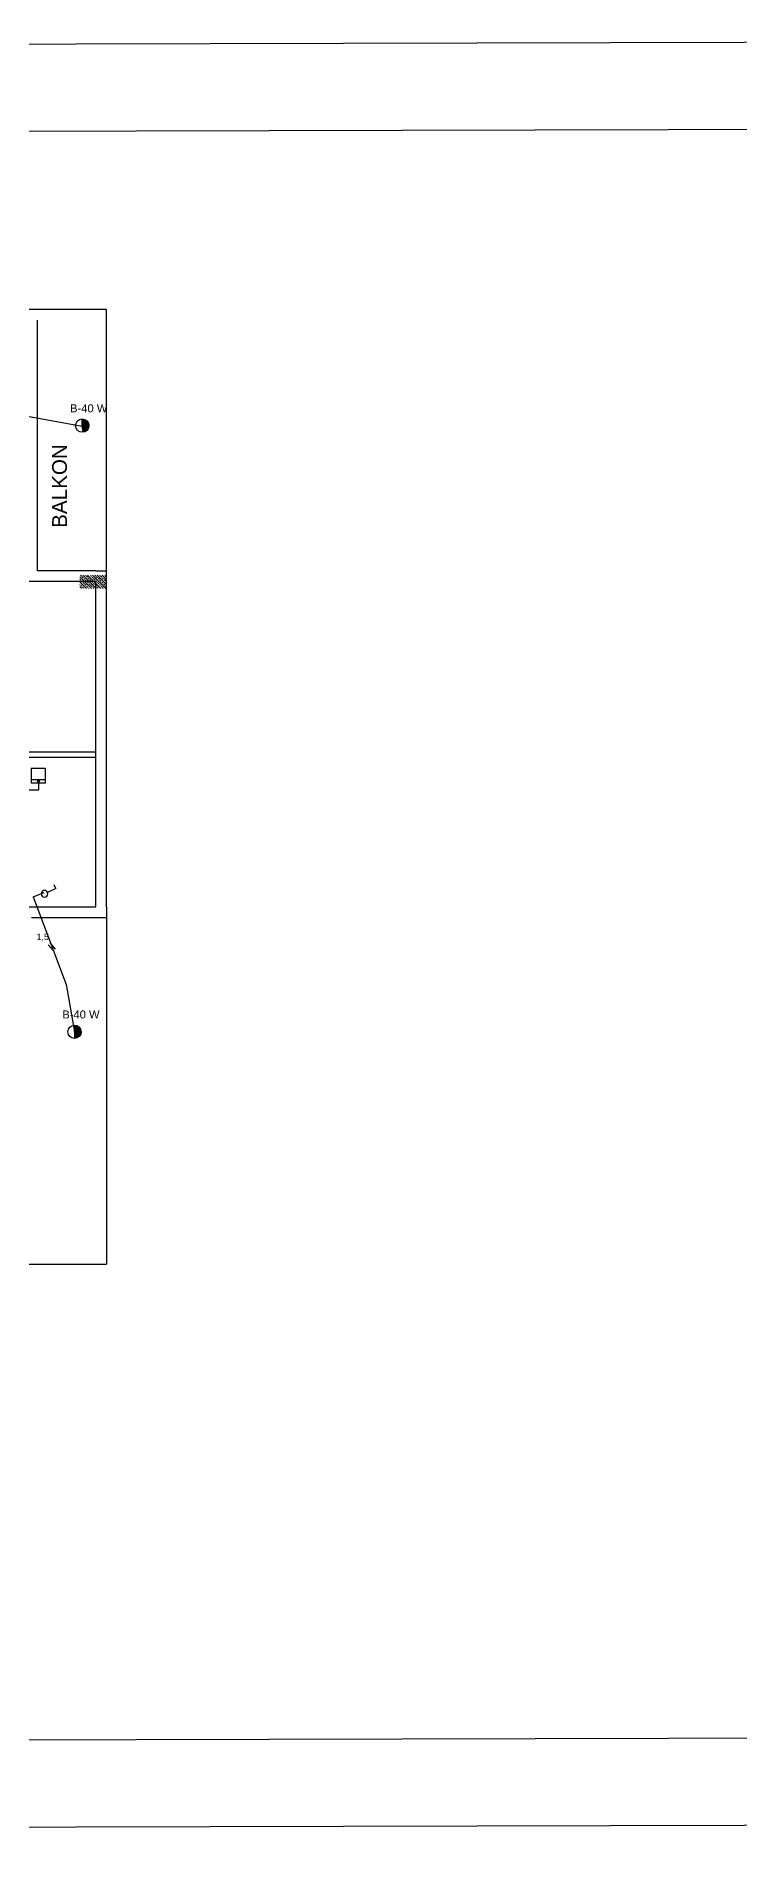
# Model space of a CAD drawing. Header units: centimetres. Extents: x 867 to 19881, y 2761 to 6151.
# Drawn here: x 14051 to 15370, y 2761 to 6151 of the extents above; entities that cross this region are included whole.
import ezdxf

# ---------------------------------------------------------------- set-up
doc = ezdxf.new("R2010")
doc.units = ezdxf.units.CM
for name, color, linetype in [('ELEKTRİK YAZI', 2, 'Continuous'), ('kablo', 6, 'ZAYIF_AKIM_HATTI'), ('KESİT', 3, 'Continuous'), ('KOLON', 10, 'Continuous'), ('SEMBOL', 1, 'Continuous'), ('çerçeveü', 250, 'Continuous')]:
    doc.layers.add(name, color=color, linetype=linetype)
doc.styles.get("Standard").update_dxf_attribs({"font": 'arial.ttf'})
doc.linetypes.add('ZAYIF_AKIM_HATTI', pattern='A,12.7,-5.08,["Z",Standard,S=2.54,R=0,X=-2.54,Y=-1.27],-5.08', length=22.86)

# ---------------------------------------------------------------- blocks, each defined once
blk = doc.blocks.new('Anahtar_Adi')
at = {"layer": 'SEMBOL'}
for q in [(0, 6.2), (7.7, 23.1)]:
    blk.add_line((0.3, 23.1), q, dxfattribs=at)
blk.add_circle((0, 0), 6.25, dxfattribs=at)
blk = doc.blocks.new('Armatür_Etanj')
at = {"layer": 'SEMBOL'}
h = blk.add_hatch(color=256, dxfattribs=at)
edge = h.paths.add_edge_path()
edge.add_arc((0, 0), 12.5, 89.5619, 269.5619)
edge.add_line((-0.1, -12.5), (0, 0))
edge.add_line((0, 0), (0.1, 12.5))
for q in [(-0.1, -12.5), (0.1, 12.5)]:
    blk.add_line((0, 0), q, dxfattribs=at)
for start, end in [(89.5619, 269.5619), (269.5619, 89.5619)]:
    blk.add_arc((0, 0), 12.5, start, end, dxfattribs=at)
blk = doc.blocks.new('Ev cihazları_Klima')
at = {"layer": 'SEMBOL'}
h = blk.add_hatch(color=256, dxfattribs=at)
edge = h.paths.add_edge_path()
edge.add_arc((0, -3.3), 1.88, 0, 180)
edge.add_arc((0, -3.3), 1.88, 180, 360)
for p, q in [((-13.5, -27), (-13.5, 0)), ((-13.5, 0), (13.5, 0)), ((13.5, 0), (13.5, -27)), ((-13.5, -6.4), (13.5, -6.4)), ((13.5, -27), (-13.5, -27))]:
    blk.add_line(p, q, dxfattribs=at)
for start, end in [(0, 180), (180, 0)]:
    blk.add_arc((0, -3.3), 1.88, start, end, dxfattribs=at)

msp = doc.modelspace()

# ---------------------------------------------------------------- hatches: boundary and pattern name
at = {"layer": 'KOLON'}
h = msp.add_hatch(dxfattribs=at)
h.set_pattern_fill('ANSI33', color=256, angle=90)
h.set_pattern_definition([(135, (13586.022, 3358.3954), (-4.490128, -4.490128), []), (135, (13586.022, 3362.8855), (-4.490128, -4.490128), [3.175, -1.5875])])
h.paths.add_polyline_path([(14183.3, 5140.5), (14183.3, 5115.5), (14133.3, 5115.5), (14133.3, 5140.5)])

# ---------------------------------------------------------------- linework, layer by layer
for p, q in [((14183.1, 5638.6), (14033.1, 5638.6)), ((14183.1, 5128.6), (14183.1, 5638.6)), ((14053.1, 5618.6), (14053.1, 5148.6)), ((14163.1, 5128.6), (13673.1, 5128.6)), ((14163.1, 5148.6), (14053.1, 5148.6)), ((14163.1, 5148.6), (14183.1, 5148.6)), ((14163.1, 4798.6), (14163.1, 5128.6)), ((14183.1, 4798.6), (14183.1, 5128.6)), ((14163.1, 4808.6), (14022.6, 4808.6)), ((14163.1, 4798.6), (14022.6, 4798.6)), ((14163.1, 4518.6), (14163.1, 4798.6)), ((14183.1, 4518.6), (14183.1, 4798.6)), ((13673.1, 4518.6), (14163.1, 4518.6)), ((14183.1, 4518.6), (14183.1, 3849.1)), ((14042.6, 4498.6), (14163.1, 4498.6)), ((14163.1, 4498.6), (14183.1, 4498.6)), ((13792.6, 3849.1), (14183.1, 3849.1))]:
    msp.add_line(p, q)
at = {"layer": 'kablo', "color": 244, "linetype": 'ByBlock', "true_color": 0x991b1e}
msp.add_line((14021.5, 5440.6), (14137.8, 5419.7), dxfattribs=at)
at = {"layer": 'kablo', "color": 219, "linetype": 'ByBlock', "true_color": 0x642165}
for p, q in [((14056.3, 4738.1), (14056.3, 4751.1)), ((14013.2, 4738.1), (14056.3, 4738.1))]:
    msp.add_line(p, q, dxfattribs=at)
at = {"layer": 'kablo', "color": 40, "linetype": 'ByBlock', "true_color": 0xf8d731}
for p, q in [((14045.7, 4537.6), (14066.5, 4545.4)), ((14045.7, 4537.6), (14107.6, 4373.5)), ((14107.6, 4373.5), (14123.2, 4284.6))]:
    msp.add_line(p, q, dxfattribs=at)
at = {"layer": 'KESİT'}
for p, q in [((14083.9, 4436.5), (14074.1, 4447.8)), ((14087.7, 4439.7), (14077.9, 4451.1))]:
    msp.add_line(p, q, dxfattribs=at)
at = {"layer": 'çerçeveü'}
for points in [[(866.9, 6102.8), (19880.6, 6150.6), (19880.6, 2808.6), (866.9, 2760.9)], [(1029.9, 5940.3), (19721.4, 5986.9), (19721.4, 2971.1), (1029.9, 2924.5)]]:
    msp.add_lwpolyline(points, close=True, dxfattribs=at)

# ---------------------------------------------------------------- block references
at = {"layer": 'SEMBOL', "xscale": -1}
for p in [(14137.8, 5420.6), (14123.2, 4284.6)]:
    msp.add_blockref('Armatür_Etanj', p, dxfattribs=at)
for name, p, rotation in [('Ev cihazları_Klima', (14055.6, 4751.1), 180), ('Anahtar_Adi', (14066.9, 4543.4), 293.8360464261876)]:
    msp.add_blockref(name, p, dxfattribs=dict(at, rotation=rotation))

# ---------------------------------------------------------------- texts
at = {"layer": 'ELEKTRİK YAZI'}
for s, height, p in [('B-40 W', 15, (14114.9, 5445.6)), ('1,5', 12, (14052, 4456.8)), ('B-40 W', 15, (14100.3, 4309.6))]:
    msp.add_text(s, height=height, dxfattribs=at).set_placement(p)
at = {"layer": 'kablo', "linetype": 'ByBlock', "insert": (14109.4, 5229.1), "char_height": 27.67, "attachment_point": 7, "rotation": 90}
msp.add_mtext_dynamic_manual_height_columns('BALKON', width=6975.179, gutter_width=138.4, heights=[0], dxfattribs=at)

doc.saveas('drawing.dxf')
